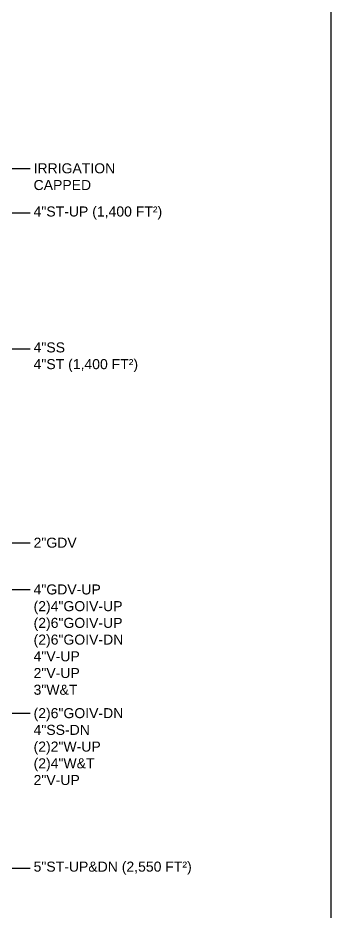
# Model space of a CAD drawing. Extents: x -3956 to 1666, y -2601 to 1886.
# Drawn here: x 129 to 410, y 336 to 1139 of the extents above; entities that cross this region are included whole.
import ezdxf

# ---------------------------------------------------------------- set-up
doc = ezdxf.new("R2010")
doc.units = 0
doc.header["$LTSCALE"] = 36
doc.header["$MEASUREMENT"] = 0
doc.layers.add('G-ANNO-TEXT', color=70, linetype='Continuous')
doc.styles.add('Arial', font='arial.ttf')

msp = doc.modelspace()

# ---------------------------------------------------------------- linework, layer by layer
at = {"layer": 'DEFPOINTS'}
msp.add_line((410.3, -345.9), (410.3, 1886.1), dxfattribs=at)
at = {"layer": 'G-ANNO-TEXT'}
for points in [[(7.49, 994.23), (17, 1003.74), (140, 1003.74)], [(-329.68, 889.86), (-205, 963.74), (140, 963.74)], [(-8.63, 826.79), (17, 841.74), (140, 841.74)], [(-542.75, 631.98), (-484, 667.74), (140, 667.74)], [(-496.97, 604.66), (-478, 625.74), (140, 625.74)], [(-541.51, 505.23), (-532, 514.74), (140, 514.74)], [(-175.51, 360.23), (-160, 375.74), (140, 375.74)]]:
    msp.add_lwpolyline(points, dxfattribs=at)

# ---------------------------------------------------------------- texts
at = {"layer": 'G-ANNO-TEXT', "char_height": 9, "attachment_point": 1, "style": 'Arial'}
for s, insert in [('IRRIGATION\\PCAPPED', (143, 1008.32)), ('4"ST-UP (1,400 FT²)', (143, 969.57)), ('4"SS\\P4"ST (1,400 FT²)', (143, 847.57)), ('2"GDV', (143, 672.32)), ('4"GDV-UP\\P(2)4"GOIV-UP\\P(2)6"GOIV-UP\\P(2)6"GOIV-DN\\P4"V-UP\\P2"V-UP\\P3"W&T', (143, 630.35)), ('(2)6"GOIV-DN\\P4"SS-DN\\P(2)2"W-UP\\P(2)4"W&T\\P2"V-UP', (143, 519.32)), ('5"ST-UP&DN (2,550 FT²)', (143, 381.57))]:
    msp.add_mtext(s, dxfattribs=dict(at, insert=insert))

doc.saveas('drawing.dxf')
